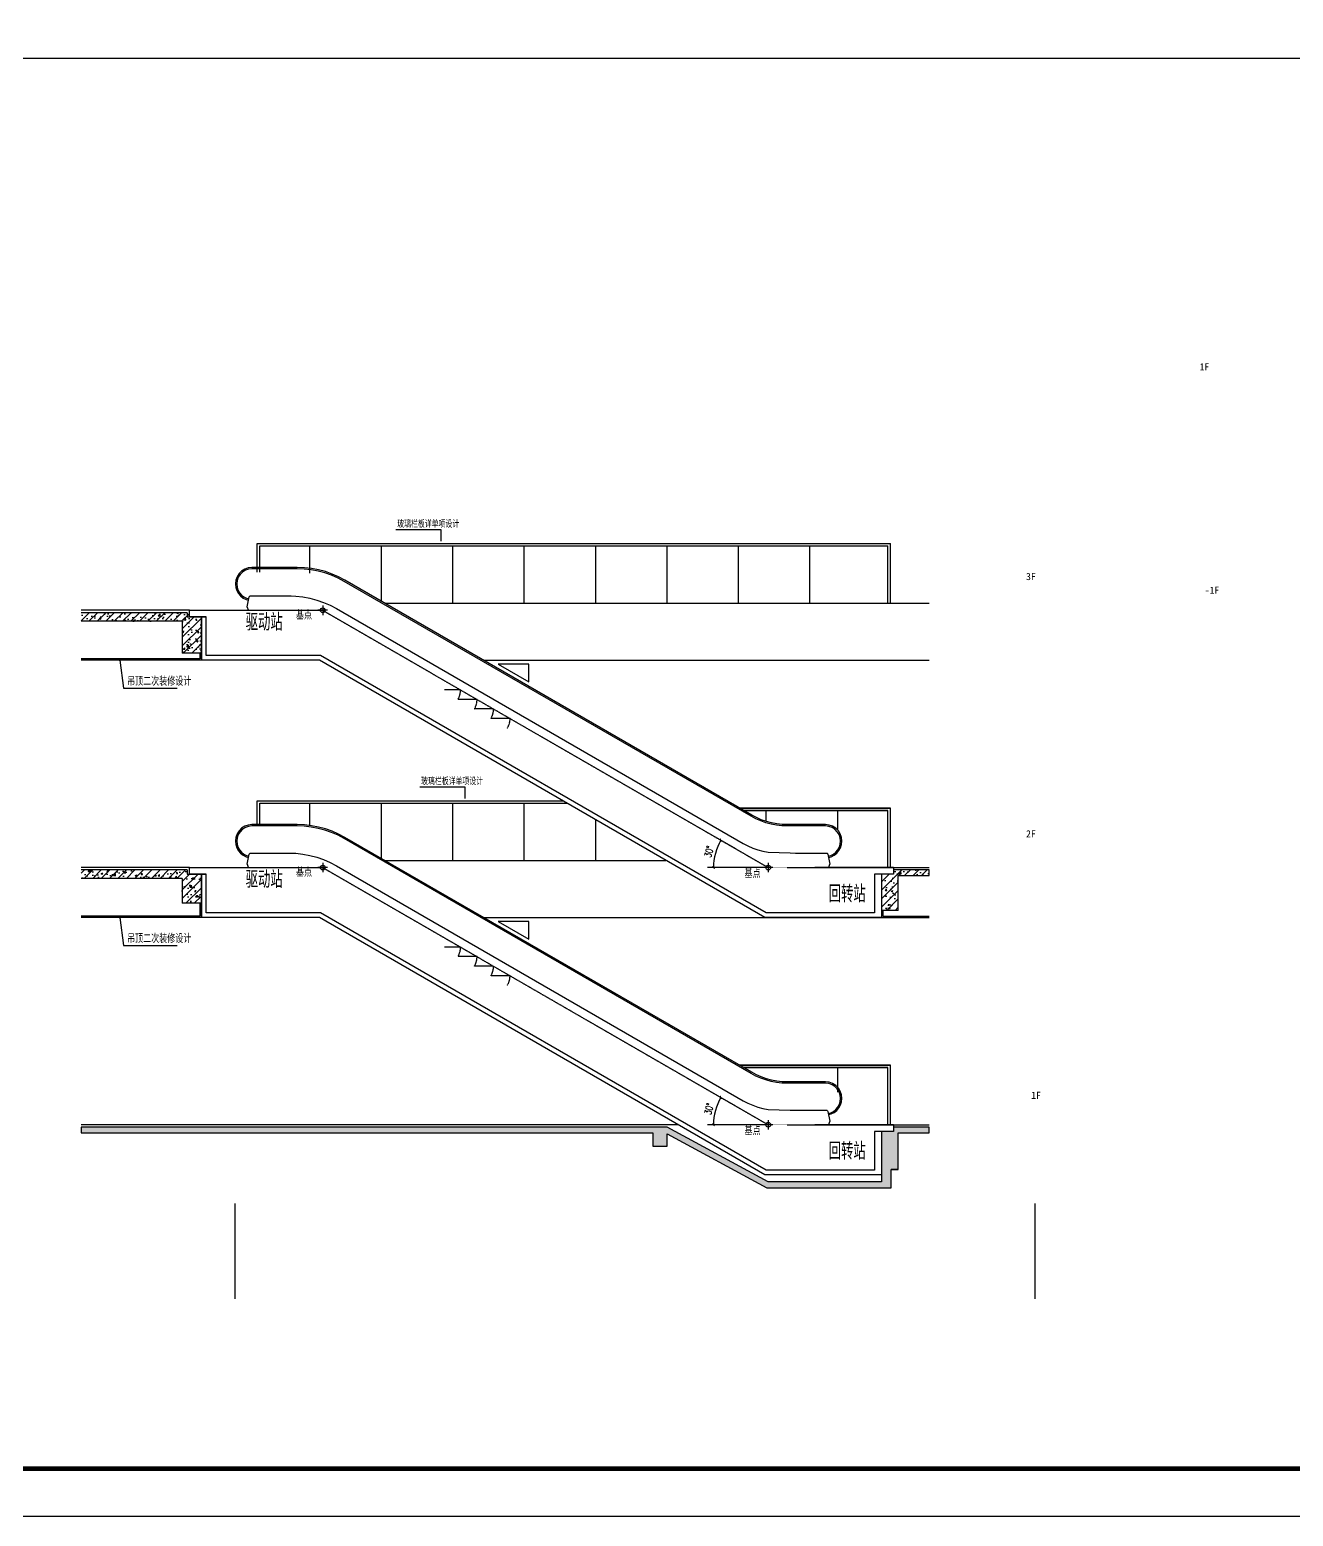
# Model space of a CAD drawing. Extents: x -737978 to 768813, y -372247 to 1140308.
# Drawn here: x -59925 to -33395, y -268610 to -237404 of the extents above; entities that cross this region are included whole.
import ezdxf

# ---------------------------------------------------------------- set-up
doc = ezdxf.new("R2010")
doc.units = 0
doc.header["$LTSCALE"] = 10
doc.header["$MEASUREMENT"] = 0
doc.linetypes.add('DASH', pattern=[0.35, 0.25, -0.1])
doc.linetypes.add('HIDDEN2', pattern=[4.7625, 3.175, -1.5875])
doc.layers.get('0').update_dxf_attribs({"linetype": 'CONTINUOUS'})
doc.layers.get('Defpoints').update_dxf_attribs({"linetype": 'CONTINUOUS'})
for name, color, linetype in [('$0$$0$ANNO-TEXT', 33, 'CONTINUOUS'), ('$1$G-GRID-DIMS', 123, 'CONTINUOUS'), ('A-HRAL', 104, 'CONTINUOUS'), ('A-OVER', 23, 'CONTINUOUS'), ('A-STRS', 2, 'CONTINUOUS'), ('A-SURF', 6, 'CONTINUOUS'), ('A-WALL', 41, 'CONTINUOUS'), ('AXIS', 3, 'CONTINUOUS'), ('DIM_LEAD', 3, 'CONTINUOUS'), ('G-ANNO-DIMS', 3, 'CONTINUOUS'), ('G-ANNO-INDX', 42, 'CONTINUOUS'), ('G-ANNO-NOTE', 3, 'CONTINUOUS'), ('G-ANNO-TEXT', 33, 'CONTINUOUS'), ('PUB_TITLE', 4, 'CONTINUOUS'), ('自动扶梯', 113, 'CONTINUOUS')]:
    doc.layers.add(name, color=color, linetype=linetype)
doc.styles.add('$2$_TCH_DIM_T3', font='SIMPLEX', dxfattribs={"width": 0.705882, "bigfont": 'GBCBIG'})
doc.styles.add('_TCH_DIM', font='SIMPLEX.shx', dxfattribs={"width": 0.8, "bigfont": 'GBCBIG.shx'})
doc.styles.add('_TCH_DYN', font='')
doc.styles.get("Standard").update_dxf_attribs({"font": 'GBENOR', "bigfont": 'GBCBIG'})
doc.styles.get('_TCH_DYN').set_extended_font_data('SimSun')
doc.dimstyles.new('$2$_TCH_ARCH&&50', dxfattribs={"dimtxt": 148.75, "dimasz": 50, "dimexe": 125, "dimexo": 150, "dimgap": 63.125, "dimtad": 1, "dimdec": 0, "dimzin": 0, "dimdsep": 46, "dimtxsty": '$2$_TCH_DIM_T3', "dimblk": '$2$_ArchTick', "dimcen": 0.09, "dimclrt": 7, "dimazin": 0, "dimtfac": 1, "dimtdec": 0, "dimtix": 1, "dimtmove": 2, "dimatfit": 3, "dimfxl": 1, "dimtolj": 1, "dimtzin": 0, "dimarcsym": 0})
pattern_1 = [(45, (146140.61, -20603.45), (-88.38835, 88.38835), []), (50, (146140.6, -20603.45), (358.6301, -31.37607), [37.5, -412.5]), (355, (146140.6, -20603.45), (-69.37567, 376.09607), [30, -330]), (100.4514, (146170.5, -20606.07), (289.2547, 344.71977), [31.8701, -350.57106]), (46.1842, (146140.6, -20503.45), (533.6205, -82.7595), [56.25, -618.75]), (96.6356, (146185.1, -20510.35), (467.33135, 487.0589), [47.8051, -525.8565]), (351.1842, (146140.6, -20503.45), (467.331, 487.0593), [45, -495]), (21, (146190.6, -20528.45), (298.45353, -201.30945), [37.5, -412.5]), (326, (146190.6, -20528.45), (121.65767, 362.57502), [30, -330]), (71.4514, (146215.48, -20545.23), (420.1113, 161.26525), [31.8701, -350.57106]), (37.5, (146140.61, -20603.45), (6.07993, 166.446927), [0, -326, 0, -335, 0, -331.25]), (7.5, (146140.6, -20603.45), (131.53477, 197.20586), [0, -191, 0, -318.5, 0, -126.25]), (327.5, (146029.11, -20603.45), (266.91122, -11.277436), [0, -125, 0, -390, 0, -517.5]), (317.5, (145979.1, -20603.45), (291.59308, 50.05249), [0, -162.5, 0, -259, 0, -367.5])]

# ---------------------------------------------------------------- blocks, each defined once
blk = doc.blocks.new('$0$$0$A$C7835405D')
at = {"layer": '$0$$0$ANNO-TEXT'}
for p, q in [((-50, 50), (150, 50)), ((50, 150), (50, -50))]:
    blk.add_line(p, q, dxfattribs=at)
blk.add_circle((50, 50), 50, dxfattribs=at)
blk = doc.blocks.new('$2$_ArchTick')
at = {"color": 0, "linetype": 'ByBlock', "const_width": 0.4}
blk.add_lwpolyline([(-0.5, -0.5), (0.5, 0.5)], dxfattribs=at)
blk = doc.blocks.new('*D77')
at = {"layer": '$1$G-GRID-DIMS', "color": 0, "lineweight": -2, "transparency": 16777216}
for p, q in [((-45096, -260001), (-45523, -259754)), ((-45201, -260392), (-45694, -260392))]:
    blk.add_line(p, q, dxfattribs=at)
blk.add_arc((-44419, -260392), 1149, 150, 180, dxfattribs=at)
at = {"layer": 'Defpoints', "color": 0, "transparency": 16777216}
for p in [(-45500, -259999), (-44966, -260076), (-45051, -260392), (-44419, -260392)]:
    blk.add_point(p, dxfattribs=at)
at = {"layer": '$1$G-GRID-DIMS', "color": 0, "lineweight": -2, "transparency": 16777216, "xscale": 50, "yscale": 50, "zscale": 50}
for p, rotation in [((-45415, -259817), 59.99999999993947), ((-45569, -260392), 269.9999999999257)]:
    blk.add_blockref('$2$_ArchTick', p, dxfattribs=dict(at, rotation=rotation))
at = {"layer": '$1$G-GRID-DIMS', "color": 7, "transparency": 16777216, "insert": (-45663, -260059), "char_height": 148.8, "attachment_point": 5, "rotation": 75, "style": '$2$_TCH_DIM_T3'}
blk.add_mtext('\\A1;30%%d', dxfattribs=at)
blk = doc.blocks.new('*D78')
at = {"layer": '$1$G-GRID-DIMS', "color": 0, "lineweight": -2, "transparency": 16777216}
for p, q in [((-45096, -254601), (-45523, -254354)), ((-45201, -254992), (-45694, -254992))]:
    blk.add_line(p, q, dxfattribs=at)
blk.add_arc((-44419, -254992), 1149, 150, 180, dxfattribs=at)
at = {"layer": 'Defpoints', "color": 0, "transparency": 16777216}
for p in [(-45500, -254599), (-44966, -254676), (-45051, -254992), (-44419, -254992)]:
    blk.add_point(p, dxfattribs=at)
at = {"layer": '$1$G-GRID-DIMS', "color": 0, "lineweight": -2, "transparency": 16777216, "xscale": 50, "yscale": 50, "zscale": 50}
for p, rotation in [((-45415, -254417), 59.99999999993727), ((-45569, -254992), 269.9999999999257)]:
    blk.add_blockref('$2$_ArchTick', p, dxfattribs=dict(at, rotation=rotation))
at = {"layer": '$1$G-GRID-DIMS', "color": 7, "transparency": 16777216, "insert": (-45663, -254659), "char_height": 148.8, "attachment_point": 5, "rotation": 75, "style": '$2$_TCH_DIM_T3'}
blk.add_mtext('\\A1;30%%d', dxfattribs=at)

msp = doc.modelspace()

# ---------------------------------------------------------------- hatches: boundary and pattern name
h = msp.add_hatch()
h.set_pattern_fill('钢筋混凝土', color=256, scale=50)
h.set_pattern_definition(pattern_1)
h.paths.add_polyline_path([(-56721.6, -249821.7), (-57310.7, -249821.7), (-57310.7, -249641.7), (-56571.6, -249641.7), (-56571.6, -249686.7), (-56571.6, -249731.7), (-56321.6, -249731.7), (-56321.6, -250036.7), (-56321.6, -250491.7), (-56721.6, -250491.7), (-56721.6, -250081.7)])
h.paths.add_polyline_path([(-58846.7, -249821.7), (-58846.7, -249641.7), (-57310.7, -249641.7), (-57310.7, -249821.7)])
h = msp.add_hatch()
h.set_pattern_fill('钢筋混凝土', color=256, scale=50)
h.set_pattern_definition(pattern_1)
h.paths.add_polyline_path([(-56721.6, -255221.7), (-57310.7, -255221.7), (-57310.7, -255041.7), (-56571.6, -255041.7), (-56571.6, -255086.7), (-56571.6, -255131.7), (-56321.6, -255131.7), (-56321.6, -255436.7), (-56321.6, -255741.7), (-56721.6, -255741.7), (-56721.6, -255481.7)])
h.paths.add_polyline_path([(-58846.7, -255221.7), (-58846.7, -255041.7), (-57310.7, -255041.7), (-57310.7, -255221.7)])
h = msp.add_hatch()
h.set_pattern_fill('钢筋混凝土', color=256, scale=50)
h.set_pattern_definition([(45, (-121194.08, -256311.65), (-88.38835, 88.38835), []), (50, (-121194.08, -256311.65), (358.6301, -31.3761), [37.5, -412.5]), (355, (-121194.1, -256311.65), (-69.3757, 376.096), [30, -330]), (100.4514, (-121164.2, -256314.27), (289.2547, 344.7198), [31.8701, -350.571]), (46.1842, (-121194.1, -256211.65), (533.6205, -82.7595), [56.25, -618.75]), (96.6356, (-121149.6, -256218.55), (467.3314, 487.059), [47.805, -525.8565]), (351.1842, (-121194.1, -256211.65), (467.331, 487.0593), [45, -495]), (21, (-121144.08, -256236.65), (298.4535, -201.3094), [37.5, -412.5]), (326, (-121144.1, -256236.65), (121.6577, 362.575), [30, -330]), (71.4514, (-121119.2, -256253.43), (420.1113, 161.2652), [31.8701, -350.571]), (37.5, (-121194.08, -256311.65), (6.07993, 166.44693), [0, -326, 0, -335, 0, -331.25]), (7.5, (-121194.08, -256311.65), (131.53477, 197.20586), [0, -191, 0, -318.5, 0, -126.25]), (327.5, (-121305.58, -256311.65), (266.91122, -11.27744), [0, -125, 0, -390, 0, -517.5]), (317.5, (-121355.58, -256311.65), (291.5931, 50.0525), [0, -162.5, 0, -259, 0, -367.5])])
h.paths.add_polyline_path([(-42039.5, -255891.7), (-41689.5, -255891.7), (-41689.5, -255161.7), (-41039.7, -255161.7), (-41039.7, -255041.7), (-41789.5, -255041.7), (-41789.5, -255131.7), (-42039.5, -255131.7)])
h = msp.add_hatch()
h.set_pattern_fill('钢筋混凝土', color=256, scale=50)
h.set_pattern_definition(pattern_1)
h.paths.add_polyline_path([(-41689.5, -260561.7), (-41039.7, -260561.7), (-41039.7, -260441.7), (-41789.5, -260441.7), (-41789.5, -260531.7), (-42039.5, -260531.7), (-42039.5, -261591.7), (-44419.5, -261591.7), (-46539.5, -260441.7), (-58846.7, -260441.7), (-58846.7, -260561.7), (-46839.5, -260561.7), (-46839.5, -260841.7), (-46539.5, -260841.7), (-46539.5, -260578.2), (-44449.9, -261711.7), (-41839.5, -261711.7), (-41839.5, -261331.7), (-41689.5, -261331.7)])

# ---------------------------------------------------------------- linework, layer by layer
at = {"linetype": 'DASH', "ltscale": 0.8}
for p, q in [((-50878.8, -251262.4, 0), (-51218, -251262.4, 0)), ((-50532.4, -251462.4, 0), (-50932.4, -251462.4, 0)), ((-50186, -251662.4, 0), (-50586, -251662.4, 0)), ((-49839.6, -251862.4, 0), (-50239.6, -251862.4, 0)), ((-50878.8, -256662.4, 0), (-51218, -256662.4, 0)), ((-50532.4, -256862.4, 0), (-50932.4, -256862.4, 0)), ((-50186, -257062.4, 0), (-50586, -257062.4, 0)), ((-49839.6, -257262.4, 0), (-50239.6, -257262.4, 0))]:
    msp.add_line(p, q, dxfattribs=at)
msp.add_lwpolyline([(-91125.1, -237998.1), (43873.8, -237998.1)])
at = {"elevation": 0}
for points in [[(-56321.6, -250491.7), (-56321.6, -250641.7), (-58846.7, -250641.7)], [(-56351.6, -250491.7), (-56351.6, -250611.7), (-58846.7, -250611.7)], [(-56321.6, -250491.7), (-56351.6, -250491.7)], [(-56321.6, -255741.7), (-56321.6, -256041.7), (-58846.7, -256041.7)], [(-56351.6, -255741.7), (-56351.6, -256011.7), (-58846.7, -256011.7)], [(-56321.6, -255741.7), (-56351.6, -255741.7)], [(-42039.5, -255891.7), (-42039.5, -256041.7), (-41039.7, -256041.7)], [(-42009.5, -255891.7), (-42009.5, -256011.7), (-41039.7, -256011.7)], [(-41689.5, -260561.7), (-41039.7, -260561.7)]]:
    msp.add_lwpolyline(points, dxfattribs=at)
at = {"linetype": 'DASH', "ltscale": 0.8, "elevation": 0}
for points in [[(-50878.8, -251262.4, -0.1315829), (-50932.4, -251462.4, -0.5054153)], [(-50532.4, -251462.4, -0.1315829), (-50586, -251662.4, -0.5054153)], [(-50186, -251662.4, -0.1315829), (-50239.6, -251862.4, -0.5054153)], [(-49839.6, -251862.4, -0.1315829), (-49893.2, -252062.4, -0.5054153)], [(-50878.8, -256662.4, -0.1315829), (-50932.4, -256862.4, -0.5054153)], [(-50532.4, -256862.4, -0.1315829), (-50586, -257062.4, -0.5054153)], [(-50186, -257062.4, -0.1315829), (-50239.6, -257262.4, -0.5054153)], [(-49839.6, -257262.4, -0.1315829), (-49893.2, -257462.4, -0.5054153)]]:
    msp.add_lwpolyline(points, format="xyb", dxfattribs=at)
at = {"layer": 'A-HRAL'}
for p, q in [((-55146.6, -248191.7, 0), (-41855.2, -248191.7, 0)), ((-55146.6, -248791.4, 0), (-55146.6, -248191.7, 0)), ((-55096.6, -248241.7, 0), (-41905.2, -248241.7, 0)), ((-55096.6, -248791.4, 0), (-55096.6, -248241.7, 0)), ((-54042.2, -248810, 0), (-54042.2, -248241.7, 0)), ((-52542.2, -249401.1, 0), (-52542.2, -248241.7, 0)), ((-51042.2, -249441.7, 0), (-51042.2, -248241.7, 0)), ((-49542.2, -249441.7, 0), (-49542.2, -248241.7, 0)), ((-48042.2, -249441.7, 0), (-48042.2, -248241.7, 0)), ((-46542.2, -249441.7, 0), (-46542.2, -248241.7, 0)), ((-45042.2, -249441.7, 0), (-45042.2, -248241.7, 0)), ((-43542.2, -249441.7, 0), (-43542.2, -248241.7, 0)), ((-41905.2, -249441.7, 0), (-41905.2, -248241.7, 0)), ((-41855.2, -249441.7, 0), (-41855.2, -248191.7, 0)), ((-55146.6, -253591.7, 0), (-48734.3, -253591.7, 0)), ((-55146.6, -254091.4, 0), (-55146.6, -253591.7, 0)), ((-55096.6, -253641.7, 0), (-48647.7, -253641.7, 0)), ((-55096.6, -254091.4, 0), (-55096.6, -253641.7, 0)), ((-54042.2, -254110, 0), (-54042.2, -253641.7, 0)), ((-52542.2, -254801.1, 0), (-52542.2, -253641.7, 0)), ((-51042.2, -254841.7, 0), (-51042.2, -253641.7, 0)), ((-49542.2, -254841.7, 0), (-49542.2, -253641.7, 0)), ((-48042.2, -254841.7, 0), (-48042.2, -253991.3, 0)), ((-45024.1, -253741.7, 0), (-41855.2, -253741.7, 0)), ((-41855.2, -253741.7, 0), (-45024.1, -253741.7, 0)), ((-44937.5, -253791.7, 0), (-41905.2, -253791.7, 0)), ((-41905.2, -253791.7, 0), (-44937.5, -253791.7, 0)), ((-44459.7, -254024.3, 0), (-44459.7, -253791.7, 0)), ((-42959.7, -254208.9, 0), (-42959.7, -253791.7, 0)), ((-41905.2, -254991.7, 0), (-41905.2, -253791.7, 0)), ((-41855.2, -254991.7, 0), (-41855.2, -253741.7, 0)), ((-45024.1, -259141.7, 0), (-41855.2, -259141.7, 0)), ((-41855.2, -259141.7, 0), (-45024.1, -259141.7, 0)), ((-44937.5, -259191.7, 0), (-41905.2, -259191.7, 0)), ((-41905.2, -259191.7, 0), (-44937.5, -259191.7, 0)), ((-42959.7, -259708.9, 0), (-42959.7, -259191.7, 0)), ((-41905.2, -260391.7, 0), (-41905.2, -259191.7, 0)), ((-41855.2, -260391.7, 0), (-41855.2, -259141.7, 0))]:
    msp.add_line(p, q, dxfattribs=at)
at = {"layer": 'A-OVER', "linetype": 'DASH'}
for p, q in [((-55329.4, -249591.7, 0), (-53772.5, -249591.7, 0)), ((-53772.5, -249591.7, 0), (-44419.5, -254991.7, 0)), ((-55329.4, -254991.7, 0), (-53772.5, -254991.7, 0)), ((-53772.5, -254991.7, 0), (-44419.5, -260391.7, 0)), ((-44419.5, -254991.7, 0), (-43155.5, -254991.7, 0)), ((-44419.5, -260391.7, 0), (-43155.5, -260391.7, 0))]:
    msp.add_line(p, q, dxfattribs=at)
at = {"layer": 'A-OVER'}
for p, q in [((-52471.9, -249441.7, 0), (-41039.7, -249441.7, 0)), ((-52471.9, -254841.7, 0), (-46569.3, -254841.7, 0))]:
    msp.add_line(p, q, dxfattribs=at)
at = {"layer": 'A-OVER', "elevation": 0}
for points in [[(-50393.4, -250641.7), (-41039.7, -250641.7)], [(-50393.4, -256041.7), (-41039.7, -256041.7)]]:
    msp.add_lwpolyline(points, dxfattribs=at)
at = {"layer": 'A-OVER', "linetype": 'HIDDEN2', "ltscale": 0.1, "elevation": 0}
for points in [[(-44419.5, -254991.7), (-45568.9, -254991.7)], [(-44419.5, -260391.7), (-45568.9, -260391.7)]]:
    msp.add_lwpolyline(points, dxfattribs=at)
at = {"layer": 'A-STRS'}
for p, q in [((-55336.9, -248699.9, 0), (-55410, -248725.5, 0)), ((-55259.9, -248691.4, 0), (-55336.9, -248699.9, 0)), ((-54306.5, -248691.4, 0), (-55259.9, -248691.4, 0)), ((-54157.8, -248697, 0), (-54307.3, -248691.4, 0)), ((-54009.2, -248713.7, 0), (-54157.8, -248697, 0)), ((-55597.2, -248960.2, 0), (-55605.9, -249038.7, 0)), ((-55571.6, -248887.1, 0), (-55597.2, -248960.2, 0)), ((-55569.7, -248966.5, 0), (-55577.7, -249038.8, 0)), ((-55530.4, -248821.5, 0), (-55571.6, -248887.1, 0)), ((-55546.2, -248899.3, 0), (-55569.7, -248966.5, 0)), ((-55508.3, -248839, 0), (-55546.2, -248899.3, 0)), ((-55475.6, -248766.7, 0), (-55530.4, -248821.5, 0)), ((-55458, -248788.7, 0), (-55508.3, -248839, 0)), ((-55410, -248725.5, 0), (-55475.6, -248766.7, 0)), ((-55397.8, -248750.9, 0), (-55458, -248788.7, 0)), ((-55330.6, -248727.4, 0), (-55397.8, -248750.9, 0)), ((-55258.4, -248719.4, 0), (-55330.6, -248727.4, 0)), ((-54307, -248719.4, 0), (-55258.4, -248719.4, 0)), ((-54159.9, -248724.9, 0), (-54307.8, -248719.4, 0)), ((-54013.3, -248741.5, 0), (-54159.9, -248724.9, 0)), ((-53868.4, -248768.9, 0), (-54013.3, -248741.5, 0)), ((-53862.2, -248741.6, 0), (-54009.2, -248713.7, 0)), ((-53726, -248807, 0), (-53868.4, -248768.9, 0)), ((-53717.7, -248780.3, 0), (-53862.2, -248741.6, 0)), ((-53586.8, -248855.8, 0), (-53726, -248807, 0)), ((-53576.5, -248829.7, 0), (-53717.7, -248780.3, 0)), ((-53451.6, -248914.7, 0), (-53586.8, -248855.8, 0)), ((-53439.4, -248889.5, 0), (-53576.5, -248829.7, 0)), ((-53320.7, -248983.9, 0), (-53451.6, -248914.7, 0)), ((-53307.2, -248959.4, 0), (-53439.4, -248889.5, 0)), ((-44779.8, -253915, 0), (-53320.7, -248983.9, 0)), ((-44766.3, -253890.5, 0), (-53307.2, -248959.4, 0)), ((-55605.9, -249038.7, 0), (-55598.7, -249110, 0)), ((-55598.7, -249110, 0), (-55577.8, -249176.7, 0)), ((-55577.8, -249176.7, 0), (-55543.9, -249237.9, 0)), ((-55577.7, -249038.8, 0), (-55571.2, -249104.3, 0)), ((-55571.2, -249104.3, 0), (-55551.9, -249165.6, 0)), ((-55551.9, -249165.6, 0), (-55520.8, -249221.8, 0)), ((-55543.9, -249237.9, 0), (-55498.4, -249290.9, 0)), ((-55520.8, -249221.8, 0), (-55479, -249270.6, 0)), ((-55498.4, -249290.9, 0), (-55443.1, -249333.8, 0)), ((-55479, -249270.6, 0), (-55428.2, -249309.9, 0)), ((-55428.2, -249309.9, 0), (-55370.6, -249338.3, 0)), ((-55356, -249518.9, 0), (-55316, -249311, 0)), ((-55316, -249311, 0), (-55312.8, -249302.2, 0)), ((-55312.8, -249302.2, 0), (-55306.1, -249292.8, 0)), ((-55306.1, -249292.8, 0), (-55294.6, -249287.7, 0)), ((-55294.6, -249287.7, 0), (-55286.5, -249286.7, 0)), ((-55286.5, -249286.7, 0), (-54432.3, -249286.7, 0)), ((-54432.3, -249286.7, 0), (-54337.6, -249292.3, 0)), ((-54338.2, -249292.3, 0), (-54189.2, -249309, 0)), ((-54337.6, -249292.3, 0), (-54338.2, -249292.3, 0)), ((-54189.2, -249309, 0), (-54041.9, -249336.9, 0)), ((-56571.6, -249731.7, 0), (-56571.6, -249591.7, 0)), ((-56571.6, -249591.7, 0), (-53772.5, -249591.7, 0)), ((-55443.1, -249333.8, 0), (-55380.4, -249364.7, 0)), ((-55380.4, -249364.7, 0), (-55330.6, -249377.5, 0)), ((-55370.6, -249338.3, 0), (-55323.6, -249350.4, 0)), ((-55356.2, -249520.9, 0), (-55356, -249518.9, 0)), ((-55356.1, -249524.2, 0), (-55356.2, -249520.9, 0)), ((-55354.7, -249529.4, 0), (-55356.1, -249524.2, 0)), ((-55329.4, -249591.7, 0), (-55354.7, -249529.4, 0)), ((-54041.9, -249336.9, 0), (-53895.8, -249376.1, 0)), ((-53895.8, -249376.1, 0), (-53756.8, -249424.7, 0)), ((-53756.8, -249424.7, 0), (-53618.1, -249485.2, 0)), ((-53618.1, -249485.2, 0), (-53485.6, -249555.3, 0)), ((-53485.6, -249555.3, 0), (-44945.8, -254485.7, 0)), ((-56221.6, -249731.7, 0), (-56571.6, -249731.7, 0)), ((-56321.6, -250641.7, 0), (-56321.6, -249731.7, 0)), ((-56221.6, -250541.7, 0), (-56221.6, -249731.7, 0)), ((-53817.1, -250541.7, 0), (-56221.6, -250541.7, 0)), ((-44464, -255941.7, 0), (-53817.1, -250541.7, 0)), ((-53843.9, -250641.7, 0), (-56321.6, -250641.7, 0)), ((-44490.8, -256041.7, 0), (-53843.9, -250641.7, 0)), ((-44679.3, -253968.1, 0), (-44779.8, -253915, 0)), ((-44667.1, -253942.9, 0), (-44766.3, -253890.5, 0)), ((-44574.5, -254013.8, 0), (-44679.3, -253968.1, 0)), ((-44564.3, -253987.7, 0), (-44667.1, -253942.9, 0)), ((-44458.5, -254024.8, 0), (-44564.3, -253987.7, 0)), ((-55571.6, -254287.1, 0), (-55597.2, -254360.2, 0)), ((-55530.4, -254221.5, 0), (-55571.6, -254287.1, 0)), ((-55546.2, -254299.3, 0), (-55569.7, -254366.5, 0)), ((-55508.3, -254239, 0), (-55546.2, -254299.3, 0)), ((-55475.6, -254166.7, 0), (-55530.4, -254221.5, 0)), ((-55458, -254188.7, 0), (-55508.3, -254239, 0)), ((-55410, -254125.5, 0), (-55475.6, -254166.7, 0)), ((-55397.8, -254150.9, 0), (-55458, -254188.7, 0)), ((-55336.9, -254099.9, 0), (-55410, -254125.5, 0)), ((-55330.6, -254127.4, 0), (-55397.8, -254150.9, 0)), ((-55259.9, -254091.4, 0), (-55336.9, -254099.9, 0)), ((-55258.4, -254119.4, 0), (-55330.6, -254127.4, 0)), ((-54306.5, -254091.4, 0), (-55259.9, -254091.4, 0)), ((-54307, -254119.4, 0), (-55258.4, -254119.4, 0)), ((-54159.9, -254124.9, 0), (-54307.8, -254119.4, 0)), ((-54157.8, -254097, 0), (-54307.3, -254091.4, 0)), ((-54013.3, -254141.5, 0), (-54159.9, -254124.9, 0)), ((-54009.2, -254113.7, 0), (-54157.8, -254097, 0)), ((-53868.4, -254168.9, 0), (-54013.3, -254141.5, 0)), ((-53862.2, -254141.6, 0), (-54009.2, -254113.7, 0)), ((-53726, -254207, 0), (-53868.4, -254168.9, 0)), ((-53717.7, -254180.3, 0), (-53862.2, -254141.6, 0)), ((-53586.8, -254255.8, 0), (-53726, -254207, 0)), ((-53576.5, -254229.7, 0), (-53717.7, -254180.3, 0)), ((-53451.6, -254314.7, 0), (-53586.8, -254255.8, 0)), ((-53439.4, -254289.5, 0), (-53576.5, -254229.7, 0)), ((-53320.7, -254383.9, 0), (-53451.6, -254314.7, 0)), ((-53307.2, -254359.4, 0), (-53439.4, -254289.5, 0)), ((-44466.7, -254051.5, 0), (-44574.5, -254013.8, 0)), ((-44356.4, -254081.1, 0), (-44466.7, -254051.5, 0)), ((-44350.1, -254053.8, 0), (-44458.5, -254024.8, 0)), ((-44244.1, -254102.4, 0), (-44356.4, -254081.1, 0)), ((-44239.9, -254074.7, 0), (-44350.1, -254053.8, 0)), ((-44130.6, -254115.2, 0), (-44244.1, -254102.4, 0)), ((-44128.5, -254087.2, 0), (-44239.9, -254074.7, 0)), ((-44016.9, -254119.4, 0), (-44130.6, -254115.2, 0)), ((-44016.4, -254091.4, 0), (-44128.5, -254087.2, 0)), ((-43219.1, -254119.4, 0), (-44016.9, -254119.4, 0)), ((-43217.5, -254091.4, 0), (-44016.4, -254091.4, 0)), ((-43146.8, -254127.4, 0), (-43219.1, -254119.4, 0)), ((-43140.6, -254099.9, 0), (-43217.5, -254091.4, 0)), ((-43079.7, -254150.9, 0), (-43146.8, -254127.4, 0)), ((-43067.4, -254125.5, 0), (-43140.6, -254099.9, 0)), ((-43019.4, -254188.7, 0), (-43079.7, -254150.9, 0)), ((-43001.9, -254166.7, 0), (-43067.4, -254125.5, 0)), ((-42969.1, -254239, 0), (-43019.4, -254188.7, 0)), ((-42947.1, -254221.5, 0), (-43001.9, -254166.7, 0)), ((-42931.3, -254299.3, 0), (-42969.1, -254239, 0)), ((-42905.9, -254287.1, 0), (-42947.1, -254221.5, 0)), ((-42907.8, -254366.5, 0), (-42931.3, -254299.3, 0)), ((-42880.3, -254360.2, 0), (-42905.9, -254287.1, 0)), ((-55597.2, -254360.2, 0), (-55605.9, -254438.7, 0)), ((-55605.9, -254438.7, 0), (-55598.7, -254510, 0)), ((-55598.7, -254510, 0), (-55577.8, -254576.7, 0)), ((-55577.8, -254576.7, 0), (-55543.9, -254637.9, 0)), ((-55569.7, -254366.5, 0), (-55577.7, -254438.8, 0)), ((-55577.7, -254438.8, 0), (-55571.2, -254504.3, 0)), ((-55571.2, -254504.3, 0), (-55551.9, -254565.6, 0)), ((-55551.9, -254565.6, 0), (-55520.8, -254621.8, 0)), ((-55520.8, -254621.8, 0), (-55479, -254670.6, 0)), ((-44779.8, -259315, 0), (-53320.7, -254383.9, 0)), ((-44766.3, -259290.5, 0), (-53307.2, -254359.4, 0)), ((-44945.8, -254485.7, 0), (-44846.6, -254538.1, 0)), ((-44846.6, -254538.1, 0), (-44743.8, -254583, 0)), ((-44743.8, -254583, 0), (-44638, -254620, 0)), ((-44638, -254620, 0), (-44529.6, -254649, 0)), ((-42998.9, -254670, 0), (-42956.9, -254621.2, 0)), ((-42979.5, -254690.4, 0), (-42933.8, -254637.3, 0)), ((-42956.9, -254621.2, 0), (-42925.6, -254565, 0)), ((-42933.8, -254637.3, 0), (-42899.8, -254576.1, 0)), ((-42925.6, -254565, 0), (-42906.3, -254503.5, 0)), ((-42899.8, -254438.4, 0), (-42907.8, -254366.5, 0)), ((-42906.3, -254503.5, 0), (-42899.8, -254438.4, 0)), ((-42899.8, -254576.1, 0), (-42878.7, -254509.2, 0)), ((-42871.6, -254438.2, 0), (-42880.3, -254360.2, 0)), ((-42878.7, -254509.2, 0), (-42871.6, -254438.2, 0)), ((-55543.9, -254637.9, 0), (-55498.4, -254690.9, 0)), ((-55498.4, -254690.9, 0), (-55443.1, -254733.8, 0)), ((-55479, -254670.6, 0), (-55428.2, -254709.9, 0)), ((-55443.1, -254733.8, 0), (-55380.4, -254764.7, 0)), ((-55428.2, -254709.9, 0), (-55370.6, -254738.3, 0)), ((-55380.4, -254764.7, 0), (-55330.6, -254777.5, 0)), ((-55370.6, -254738.3, 0), (-55323.6, -254750.4, 0)), ((-55356.2, -254920.9, 0), (-55356, -254918.9, 0)), ((-55356.1, -254924.2, 0), (-55356.2, -254920.9, 0)), ((-55354.7, -254929.4, 0), (-55356.1, -254924.2, 0)), ((-55356, -254918.9, 0), (-55316, -254711, 0)), ((-55329.4, -254991.7, 0), (-55354.7, -254929.4, 0)), ((-55316, -254711, 0), (-55312.8, -254702.2, 0)), ((-55312.8, -254702.2, 0), (-55306.1, -254692.8, 0)), ((-55306.1, -254692.8, 0), (-55294.6, -254687.7, 0)), ((-55294.6, -254687.7, 0), (-55286.5, -254686.7, 0)), ((-55286.5, -254686.7, 0), (-54432.3, -254686.7, 0)), ((-54432.3, -254686.7, 0), (-54337.6, -254692.3, 0)), ((-54338.2, -254692.3, 0), (-54189.2, -254709, 0)), ((-54337.6, -254692.3, 0), (-54338.2, -254692.3, 0)), ((-54189.2, -254709, 0), (-54041.9, -254736.9, 0)), ((-54041.9, -254736.9, 0), (-53895.8, -254776.1, 0)), ((-53895.8, -254776.1, 0), (-53756.8, -254824.7, 0)), ((-53756.8, -254824.7, 0), (-53618.1, -254885.2, 0)), ((-53618.1, -254885.2, 0), (-53485.6, -254955.3, 0)), ((-44529.6, -254649, 0), (-44419.4, -254669.9, 0)), ((-44419.4, -254669.9, 0), (-43958.3, -254682.5, 0)), ((-43958.3, -254682.5, 0), (-43846.2, -254686.7, 0)), ((-43846.2, -254686.7, 0), (-43256.2, -254686.7, 0)), ((-43256.2, -254686.7, 0), (-43198.4, -254686.7, 0)), ((-43198.4, -254686.7, 0), (-43190.3, -254687.7, 0)), ((-43190.3, -254687.7, 0), (-43182.6, -254691.1, 0)), ((-43182.6, -254691.1, 0), (-43176.2, -254696.4, 0)), ((-43176.2, -254696.4, 0), (-43172.1, -254702.2, 0)), ((-43172.1, -254702.2, 0), (-43168.9, -254710.9, 0)), ((-43168.9, -254710.9, 0), (-43129, -254918.9, 0)), ((-43161.2, -254751.3, 0), (-43107.6, -254737.6, 0)), ((-43130.2, -254929.4, 0), (-43155.5, -254991.7, 0)), ((-43154.3, -254778.4, 0), (-43097.9, -254764, 0)), ((-43128.9, -254924.2, 0), (-43130.2, -254929.4, 0)), ((-43129, -254918.9, 0), (-43129, -254918.9, 0)), ((-43129, -254918.9, 0), (-43128.8, -254920.9, 0)), ((-43128.8, -254920.9, 0), (-43128.9, -254924.2, 0)), ((-43128.8, -254920.9, 0), (-43128.8, -254920.9, 0)), ((-43107.6, -254737.6, 0), (-43049.8, -254709.4, 0)), ((-43097.9, -254764, 0), (-43035, -254733.3, 0)), ((-43049.8, -254709.4, 0), (-42998.9, -254670, 0)), ((-43035, -254733.3, 0), (-42979.5, -254690.4, 0)), ((-56571.6, -255131.7, 0), (-56571.6, -254991.7, 0)), ((-56571.6, -254991.7, 0), (-53772.5, -254991.7, 0)), ((-56221.6, -255131.7, 0), (-56571.6, -255131.7, 0)), ((-56321.6, -256041.7, 0), (-56321.6, -255131.7, 0)), ((-56221.6, -255941.7, 0), (-56221.6, -255131.7, 0)), ((-53485.6, -254955.3, 0), (-44945.8, -259885.7, 0)), ((-43155.5, -254991.7, 0), (-41789.5, -254991.7, 0)), ((-41789.5, -255131.7, 0), (-42189.5, -255131.7, 0)), ((-42189.5, -255131.7, 0), (-42189.5, -255941.7, 0)), ((-42039.5, -255131.7, 0), (-42039.5, -256041.7, 0)), ((-41789.5, -254991.7, 0), (-41789.5, -255131.7, 0)), ((-53843.9, -256041.7, 0), (-56321.6, -256041.7, 0)), ((-53817.1, -255941.7, 0), (-56221.6, -255941.7, 0)), ((-44490.8, -261441.7, 0), (-53843.9, -256041.7, 0)), ((-44464, -261341.7, 0), (-53817.1, -255941.7, 0)), ((-42039.5, -256041.7, 0), (-44490.8, -256041.7, 0)), ((-42189.5, -255941.7, 0), (-44464, -255941.7, 0)), ((-44679.3, -259368.1, 0), (-44779.8, -259315, 0)), ((-44667.1, -259342.9, 0), (-44766.3, -259290.5, 0)), ((-44574.5, -259413.8, 0), (-44679.3, -259368.1, 0)), ((-44564.3, -259387.7, 0), (-44667.1, -259342.9, 0)), ((-44466.7, -259451.5, 0), (-44574.5, -259413.8, 0)), ((-44458.5, -259424.8, 0), (-44564.3, -259387.7, 0)), ((-44356.4, -259481.1, 0), (-44466.7, -259451.5, 0)), ((-44350.1, -259453.8, 0), (-44458.5, -259424.8, 0)), ((-44244.1, -259502.4, 0), (-44356.4, -259481.1, 0)), ((-44239.9, -259474.7, 0), (-44350.1, -259453.8, 0)), ((-44130.6, -259515.2, 0), (-44244.1, -259502.4, 0)), ((-44128.5, -259487.2, 0), (-44239.9, -259474.7, 0)), ((-44016.9, -259519.4, 0), (-44130.6, -259515.2, 0)), ((-44016.4, -259491.4, 0), (-44128.5, -259487.2, 0)), ((-43219.1, -259519.4, 0), (-44016.9, -259519.4, 0)), ((-43217.5, -259491.4, 0), (-44016.4, -259491.4, 0)), ((-43146.8, -259527.4, 0), (-43219.1, -259519.4, 0)), ((-43140.6, -259499.9, 0), (-43217.5, -259491.4, 0)), ((-43079.7, -259550.9, 0), (-43146.8, -259527.4, 0)), ((-43067.4, -259525.5, 0), (-43140.6, -259499.9, 0)), ((-43019.4, -259588.7, 0), (-43079.7, -259550.9, 0)), ((-43001.9, -259566.7, 0), (-43067.4, -259525.5, 0)), ((-42969.1, -259639, 0), (-43019.4, -259588.7, 0)), ((-42947.1, -259621.5, 0), (-43001.9, -259566.7, 0)), ((-42905.9, -259687.1, 0), (-42947.1, -259621.5, 0)), ((-44945.8, -259885.7, 0), (-44846.6, -259938.1, 0)), ((-44846.6, -259938.1, 0), (-44743.8, -259983, 0)), ((-42931.3, -259699.3, 0), (-42969.1, -259639, 0)), ((-42907.8, -259766.5, 0), (-42931.3, -259699.3, 0)), ((-42925.6, -259965, 0), (-42906.3, -259903.5, 0)), ((-42899.8, -259838.4, 0), (-42907.8, -259766.5, 0)), ((-42906.3, -259903.5, 0), (-42899.8, -259838.4, 0)), ((-42880.3, -259760.2, 0), (-42905.9, -259687.1, 0)), ((-42899.8, -259976.1, 0), (-42878.7, -259909.2, 0)), ((-42871.6, -259838.2, 0), (-42880.3, -259760.2, 0)), ((-42878.7, -259909.2, 0), (-42871.6, -259838.2, 0)), ((-44743.8, -259983, 0), (-44638, -260020, 0)), ((-44638, -260020, 0), (-44529.6, -260049, 0)), ((-44529.6, -260049, 0), (-44419.4, -260069.9, 0)), ((-44419.4, -260069.9, 0), (-43958.3, -260082.5, 0)), ((-43958.3, -260082.5, 0), (-43846.2, -260086.7, 0)), ((-43846.2, -260086.7, 0), (-43256.2, -260086.7, 0)), ((-43256.2, -260086.7, 0), (-43198.4, -260086.7, 0)), ((-43198.4, -260086.7, 0), (-43190.3, -260087.7, 0)), ((-43190.3, -260087.7, 0), (-43182.6, -260091.1, 0)), ((-43182.6, -260091.1, 0), (-43176.2, -260096.4, 0)), ((-43176.2, -260096.4, 0), (-43172.1, -260102.2, 0)), ((-43172.1, -260102.2, 0), (-43168.9, -260110.9, 0)), ((-43168.9, -260110.9, 0), (-43129, -260318.9, 0)), ((-43161.2, -260151.3, 0), (-43107.6, -260137.6, 0)), ((-43154.3, -260178.4, 0), (-43097.9, -260164, 0)), ((-43107.6, -260137.6, 0), (-43049.8, -260109.4, 0)), ((-43097.9, -260164, 0), (-43035, -260133.3, 0)), ((-43049.8, -260109.4, 0), (-42998.9, -260070, 0)), ((-43035, -260133.3, 0), (-42979.5, -260090.4, 0)), ((-42998.9, -260070, 0), (-42956.9, -260021.2, 0)), ((-42979.5, -260090.4, 0), (-42933.8, -260037.3, 0)), ((-42956.9, -260021.2, 0), (-42925.6, -259965, 0)), ((-42933.8, -260037.3, 0), (-42899.8, -259976.1, 0)), ((-43130.2, -260329.4, 0), (-43155.5, -260391.7, 0)), ((-43155.5, -260391.7, 0), (-41789.5, -260391.7, 0)), ((-43128.9, -260324.2, 0), (-43130.2, -260329.4, 0)), ((-43129, -260318.9, 0), (-43129, -260318.9, 0)), ((-43129, -260318.9, 0), (-43128.8, -260320.9, 0)), ((-43128.8, -260320.9, 0), (-43128.9, -260324.2, 0)), ((-43128.8, -260320.9, 0), (-43128.8, -260320.9, 0)), ((-41789.5, -260531.7, 0), (-42189.5, -260531.7, 0)), ((-42189.5, -260531.7, 0), (-42189.5, -261341.7, 0)), ((-41789.5, -260391.7, 0), (-41789.5, -260531.7, 0)), ((-42039.5, -261441.7, 0), (-44490.8, -261441.7, 0)), ((-42189.5, -261341.7, 0), (-44464, -261341.7, 0))]:
    msp.add_line(p, q, dxfattribs=at)
at = {"layer": 'A-SURF'}
for p, q in [((-56571.6, -249591.7, 0), (-58846.7, -249591.7, 0)), ((-56571.6, -254991.7, 0), (-58846.7, -254991.7, 0)), ((-41789.5, -254991.7, 0), (-43440, -254991.7, 0)), ((-41789.5, -254991.7, 0), (-41039.7, -254991.7, 0)), ((-46309.5, -260391.7, 0), (-58846.7, -260391.7, 0)), ((-41789.5, -260391.7, 0), (-43440, -260391.7, 0)), ((-41789.5, -260391.7, 0), (-41039.7, -260391.7, 0))]:
    msp.add_line(p, q, dxfattribs=at)
at = {"layer": 'A-WALL'}
for p, q in [((-56621.6, -249641.7, 0), (-58846.7, -249641.7, 0)), ((-56621.6, -249641.7, 0), (-56621.6, -249731.7, 0)), ((-56721.6, -249821.7, 0), (-58846.7, -249821.7, 0)), ((-56721.6, -249821.7, 0), (-56721.6, -250491.7, 0)), ((-56621.6, -249731.7, 0), (-56221.6, -249731.7, 0)), ((-56321.6, -249731.7, 0), (-56321.6, -250491.7, 0)), ((-56321.6, -250491.7, 0), (-56721.6, -250491.7, 0)), ((-56621.6, -255041.7, 0), (-58846.7, -255041.7, 0)), ((-56721.6, -255221.7, 0), (-58846.7, -255221.7, 0)), ((-56721.6, -255221.7, 0), (-56721.6, -255741.7, 0)), ((-56621.6, -255041.7, 0), (-56621.6, -255131.7, 0)), ((-56621.6, -255131.7, 0), (-56221.6, -255131.7, 0)), ((-56321.6, -255131.7, 0), (-56321.6, -255741.7, 0)), ((-41689.5, -255891.7, 0), (-41689.5, -255161.7, 0)), ((-56321.6, -255741.7, 0), (-56721.6, -255741.7, 0)), ((-41689.5, -255891.7, 0), (-42039.5, -255891.7, 0)), ((-41689.5, -261331.7, 0), (-41689.5, -260561.7, 0)), ((-41689.5, -261331.7, 0), (-41839.5, -261331.7, 0))]:
    msp.add_line(p, q, dxfattribs=at)
at = {"layer": 'A-WALL', "elevation": 0}
msp.add_lwpolyline([(-41689.5, -255161.7), (-41039.7, -255161.7), (-41039.7, -255041.7), (-41789.5, -255041.7), (-41789.5, -255131.7), (-42039.5, -255131.7), (-42039.5, -255891.7)], dxfattribs=at)
at = {"layer": 'A-WALL'}
msp.add_lwpolyline([(-41689.5, -260561.7), (-41039.7, -260561.7), (-41039.7, -260441.7), (-41789.5, -260441.7), (-41789.5, -260531.7), (-42039.5, -260531.7), (-42039.5, -261591.7), (-44419.5, -261591.7), (-46539.5, -260441.7), (-58846.7, -260441.7), (-58846.7, -260561.7), (-46839.5, -260561.7), (-46839.5, -260841.7), (-46539.5, -260841.7), (-46539.5, -260578.2), (-44449.9, -261711.7), (-41839.5, -261711.7), (-41839.5, -261331.7), (-41689.5, -261331.7)], close=True, dxfattribs=at)
at = {"layer": 'AXIS'}
for p, q in [((-55619.4, -262046), (-55619.4, -264046)), ((-38819.5, -262046), (-38819.5, -264046))]:
    msp.add_line(p, q, dxfattribs=at)
at = {"layer": 'G-ANNO-DIMS'}
for p, q in [((-51285.9, -247902.6, 0), (-52238.1, -247902.6, 0)), ((-51285.9, -248141.7, 0), (-51285.9, -247902.6, 0)), ((-50784.5, -253302.6, 0), (-51736.6, -253302.6, 0)), ((-50784.5, -253541.7, 0), (-50784.5, -253302.6, 0))]:
    msp.add_line(p, q, dxfattribs=at)
at = {"layer": 'G-ANNO-INDX'}
for p, q in [((-58031.8, -250641.7, 0), (-57955.2, -251225.6, 0)), ((-57955.2, -251225.6, 0), (-56831.3, -251225.6, 0)), ((-58031.8, -256041.7, 0), (-57955.2, -256625.6, 0)), ((-57955.2, -256625.6, 0), (-56831.3, -256625.6, 0))]:
    msp.add_line(p, q, dxfattribs=at)
at = {"layer": 'G-ANNO-INDX', "elevation": 0}
for points in [[(-54438.2, -249857.8, 0, 0, 0), (-53977.1, -249857.8, 0, 0, 0), (-53863.9, -249710.6, 40, 0, 0), (-53772.5, -249591.7, 0, 0, 0)], [(-54438.2, -255257.8, 0, 0, 0), (-53977.1, -255257.8, 0, 0, 0), (-53863.9, -255110.6, 40, 0, 0), (-53772.5, -254991.7, 0, 0, 0)]]:
    msp.add_lwpolyline(points, format="xyseb", dxfattribs=at)
at = {"layer": 'G-ANNO-INDX', "const_width": 20, "elevation": 0}
for points in [[(-58038.4, -250631.8, -1), (-58035.3, -250651.5, -1)], [(-58038.4, -256031.8, -1), (-58035.3, -256051.5, -1)]]:
    msp.add_lwpolyline(points, format="xyb", close=True, dxfattribs=at)
at = {"layer": 'G-ANNO-INDX'}
for points in [[(-44938.2, -255284, 0, 0, 0), (-44644.2, -255284, 0, 0, 0), (-44510.9, -255110.6, 40, 0, 0), (-44419.5, -254991.7, 0, 0, 0)], [(-44938.2, -260684, 0, 0, 0), (-44644.2, -260684, 0, 0, 0), (-44510.9, -260510.6, 40, 0, 0), (-44419.5, -260391.7, 0, 0, 0)]]:
    msp.add_lwpolyline(points, format="xyseb", dxfattribs=at)
at = {"layer": 'PUB_TITLE'}
msp.add_lwpolyline([(-93625.1, -268609.7), (53474.9, -268609.7), (53474.9, -209209.7), (-93625.1, -209209.7)], close=True, dxfattribs=at)
at = {"layer": 'PUB_TITLE', "const_width": 100}
msp.add_lwpolyline([(-91125.1, -267609.7), (52474.9, -267609.7), (52474.9, -210209.7), (-91125.1, -210209.7)], close=True, dxfattribs=at)
at = {"layer": '自动扶梯', "ltscale": 0.5, "elevation": 0}
for points in [[(-49448.5, -250724.2), (-50088.5, -250724.2), (-49448.5, -251093.7), (-49448.5, -250724.2)], [(-49448.5, -256124.2), (-50088.5, -256124.2), (-49448.5, -256493.7), (-49448.5, -256124.2)]]:
    msp.add_lwpolyline(points, dxfattribs=at)

# ---------------------------------------------------------------- block references
at = {"rotation": 270.0000000000081}
for p in [(-53822.5, -249541.7, 0), (-53822.5, -254941.7, 0), (-44469.5, -254941.7, 0), (-44469.5, -260341.7, 0)]:
    msp.add_blockref('$0$$0$A$C7835405D', p, dxfattribs=at)

# ---------------------------------------------------------------- texts
at = {"layer": 'DIM_LEAD', "color": 0, "linetype": 'Continuous', "style": '_TCH_DYN'}
for s, p in [('1F', (-35361.9, -244555.1, 0)), ('3F', (-39006.3, -248957.3)), ('-1F', (-35254.2, -249244.8, 0)), ('2F', (-39006.3, -254358.6)), ('1F', (-38898.6, -259848.3))]:
    msp.add_text(s, height=150, dxfattribs=at).set_placement(p)
at = {"layer": 'G-ANNO-NOTE', "style": '_TCH_DIM'}
for s, height, p in [('玻璃栏板详单项设计', 144.68, (-52209.1, -247857.6, 0)), ('基点', 168.79, (-54334.3, -249782.3, 0)), ('吊顶二次装修设计', 168.79, (-57881.7, -251173.1, 0)), ('玻璃栏板详单项设计', 144.68, (-51707.6, -253257.6, 0)), ('基点', 168.79, (-54334.3, -255182.3, 0)), ('吊顶二次装修设计', 168.79, (-57881.7, -256573.1, 0))]:
    msp.add_text(s, height=height, dxfattribs=at).set_placement(p)
for p in [(-44917.8, -255208.5), (-44917.8, -260608.5)]:
    msp.add_text('基点', height=168.79, rotation=360, dxfattribs=at).set_placement(p)
at = {"layer": 'G-ANNO-TEXT'}
for s, p in [('驱动站', (-55391.1, -250019.7, 0)), ('驱动站', (-55391.1, -255419.7, 0)), ('回转站', (-43149.9, -255724.1, 0)), ('回转站', (-43149.9, -261124.1, 0))]:
    msp.add_text(s, height=360, dxfattribs=at).set_placement(p)

# ---------------------------------------------------------------- dimensions: what is measured, and where the dimension line sits
at = {"layer": '$1$G-GRID-DIMS'}
for base, center, p1, p2, picture, middle in [((-45499.6, -254598.5), (-44419.5, -254991.7), (-45050.7, -254991.7), (-44966.1, -254676.1), '*D78', (-45662.5, -254658.6)), ((-45499.6, -259998.5), (-44419.5, -260391.7), (-45050.7, -260391.7), (-44966.1, -260076.1), '*D77', (-45662.5, -260058.6))]:
    dim = msp.add_angular_dim_3p(base=base, center=center, p1=p1, p2=p2, text='30%%d', dimstyle='$2$_TCH_ARCH&&50', dxfattribs=at)
    dim.commit()
    dim.dimension.update_dxf_attribs({"geometry": picture, "text_midpoint": middle})

doc.saveas('drawing.dxf')
